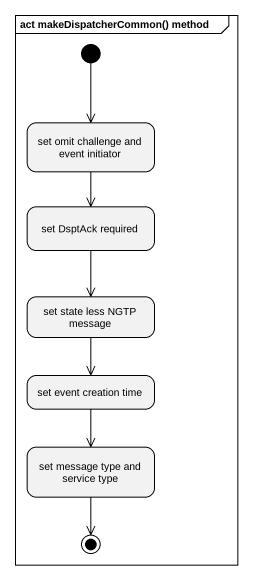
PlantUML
@startuml
mainframe act makeDispatcherCommon() method
hide empty description
state "set omit challenge and event initiator" as set_omit_challenge_and
state "set DsptAck required" as set_DsptAck_required
state "set state less NGTP message" as set_state_less_NGTP_message
state "set event creation time" as set_event_creation_time
state "set message type and service type" as set_message_type_and
[*] --> set_omit_challenge_and
set_omit_challenge_and --> set_DsptAck_required
set_DsptAck_required --> set_state_less_NGTP_message
set_state_less_NGTP_message --> set_event_creation_time
set_event_creation_time --> set_message_type_and
set_message_type_and --> [*]
@enduml
